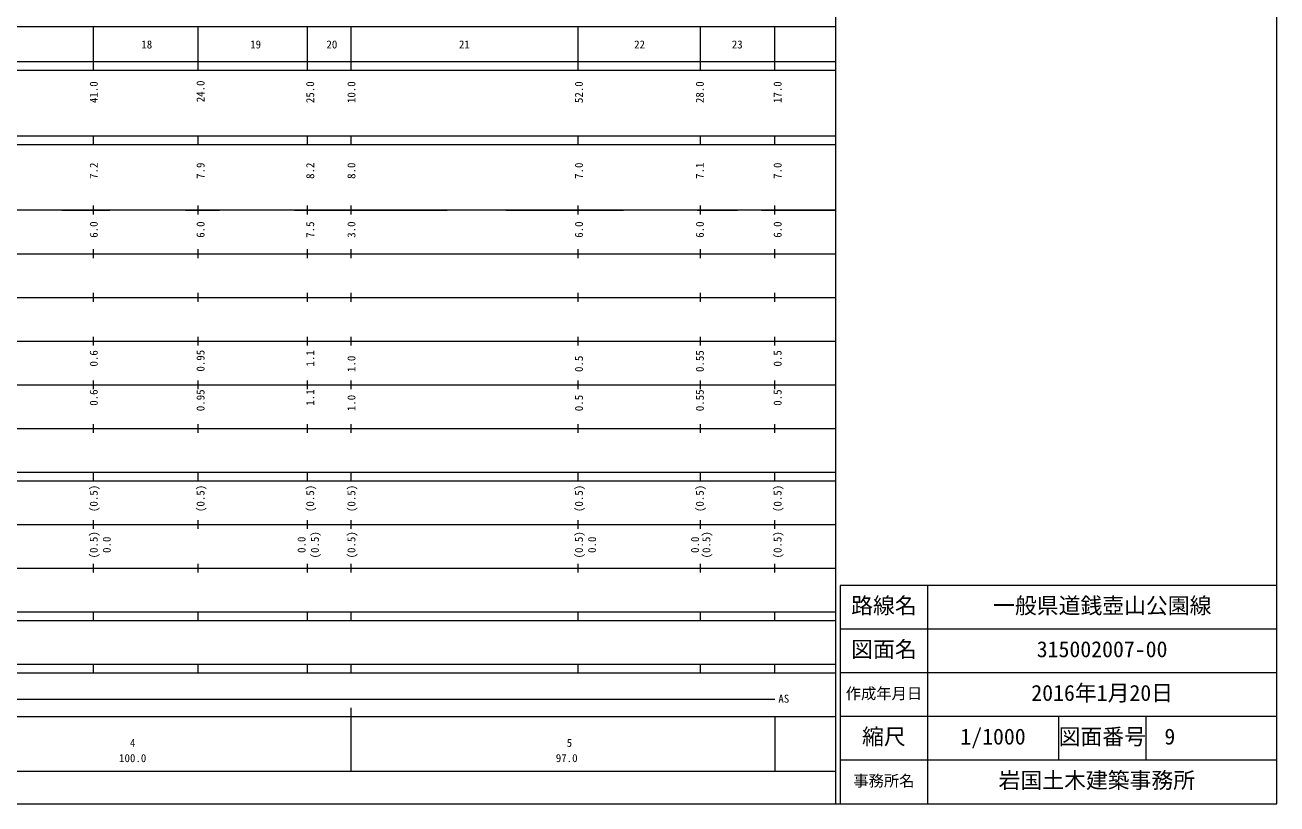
# Model space of a CAD drawing. Units: millimetres on the paper, enlarged 1000 times. Extents: x 30705 to 670705, y 16818 to 376818.
# Drawn here: x 384052 to 670705, y 16818 to 195175 of the extents above; entities that cross this region are included whole.
import ezdxf
from ezdxf.enums import TextEntityAlignment as Align

# ---------------------------------------------------------------- set-up
doc = ezdxf.new("R2010")
doc.units = ezdxf.units.MM
doc.header["$LTSCALE"] = 1000
doc.layers.add('S-SUV', color=7, linetype='Continuous', lineweight=13)
doc.styles.add('ＭＳ ゴシック', font='')
doc.styles.get('ＭＳ ゴシック').set_extended_font_data('MS Gothic')

msp = doc.modelspace()

# ---------------------------------------------------------------- linework, layer by layer
at = {"layer": 'S-SUV'}
for p, q in [((670705, 16818), (670705, 376818)), ((569705, 16818), (569705, 366818)), ((58705, 194817), (559435, 194817)), ((392476, 194817), (402573, 194817)), ((396784, 194817), (403435, 194817)), ((399705, 184818), (399705, 194818)), ((402213, 194817), (402573, 194817)), ((402213, 194817), (402573, 194817)), ((420784, 194817), (427435, 194817)), ((422317, 194817), (428612, 194817)), ((422317, 194817), (424464, 194817)), ((423705, 184818), (423705, 194818)), ((445784, 194817), (452435, 194817)), ((446066, 194817), (480689, 194817)), ((448705, 184818), (448705, 194818)), ((458705, 184818), (458705, 194818)), ((494138, 194817), (521077, 194817)), ((508069, 194817), (513464, 194817)), ((510705, 184818), (510705, 194818)), ((537953, 194817), (542435, 194817)), ((537953, 194817), (547159, 194817)), ((537953, 194817), (540464, 194817)), ((538705, 184818), (538705, 194818)), ((552682, 194817), (569705, 194817)), ((552682, 194817), (554464, 194817)), ((555705, 184818), (555705, 194818)), ((58705, 186817), (569705, 186817)), ((392476, 186817), (402573, 186817)), ((396784, 186817), (403435, 186817)), ((402213, 186817), (402573, 186817)), ((402213, 186817), (402573, 186817)), ((420784, 186817), (427435, 186817)), ((422317, 186817), (428612, 186817)), ((422317, 186817), (424464, 186817)), ((445784, 186817), (452435, 186817)), ((446066, 186817), (480689, 186817)), ((494138, 186817), (521077, 186817)), ((508069, 186817), (513464, 186817)), ((537953, 186817), (542435, 186817)), ((537953, 186817), (547159, 186817)), ((537953, 186817), (540464, 186817)), ((552682, 186817), (554464, 186817)), ((552784, 186817), (559435, 186817)), ((58705, 184817), (569705, 184817)), ((392476, 184817), (402573, 184817)), ((396784, 184817), (403435, 184817)), ((402213, 184817), (402573, 184817)), ((402213, 184817), (402573, 184817)), ((420784, 184817), (427435, 184817)), ((422317, 184817), (428612, 184817)), ((422317, 184817), (424464, 184817)), ((445784, 184817), (452435, 184817)), ((446066, 184817), (480689, 184817)), ((494138, 184817), (521077, 184817)), ((508069, 184817), (513464, 184817)), ((537953, 184817), (542435, 184817)), ((537953, 184817), (547159, 184817)), ((537953, 184817), (540464, 184817)), ((552682, 184817), (554464, 184817)), ((552784, 184817), (559435, 184817)), ((62705, 169817), (569705, 169817)), ((392476, 169817), (402573, 169817)), ((396784, 169817), (403435, 169817)), ((399705, 167818), (399705, 169818)), ((402213, 169817), (402573, 169817)), ((402213, 169817), (402573, 169817)), ((420784, 169817), (427435, 169817)), ((422317, 169817), (428612, 169817)), ((422317, 169817), (424464, 169817)), ((423705, 167818), (423705, 169818)), ((445784, 169817), (452435, 169817)), ((446066, 169817), (480689, 169817)), ((448705, 167818), (448705, 169818)), ((458705, 167818), (458705, 169818)), ((494138, 169817), (521077, 169817)), ((508069, 169817), (513464, 169817)), ((510705, 167818), (510705, 169818)), ((537953, 169817), (542435, 169817)), ((537953, 169817), (547159, 169817)), ((537953, 169817), (540464, 169817)), ((538705, 167818), (538705, 169818)), ((552682, 169817), (554464, 169817)), ((552784, 169817), (559435, 169817)), ((555705, 167818), (555705, 169818)), ((58705, 167817), (559435, 167817)), ((392476, 167817), (402573, 167817)), ((396784, 167817), (403435, 167817)), ((402213, 167817), (402573, 167817)), ((402213, 167817), (402573, 167817)), ((420784, 167817), (427435, 167817)), ((422317, 167817), (428612, 167817)), ((422317, 167817), (424464, 167817)), ((445784, 167817), (452435, 167817)), ((446066, 167817), (480689, 167817)), ((494138, 167817), (521077, 167817)), ((508069, 167817), (513464, 167817)), ((537953, 167817), (542435, 167817)), ((537953, 167817), (547159, 167817)), ((537953, 167817), (540464, 167817)), ((552682, 167817), (569705, 167817)), ((552682, 167817), (554464, 167817)), ((569705, 152817), (62705, 152817)), ((392476, 152817), (402573, 152817)), ((396784, 152817), (403435, 152817)), ((399705, 151818), (399705, 153818)), ((402213, 152817), (402573, 152817)), ((402213, 152817), (402573, 152817)), ((420784, 152817), (427435, 152817)), ((422317, 152817), (428612, 152817)), ((422317, 152817), (424464, 152817)), ((423705, 151818), (423705, 153818)), ((445784, 152817), (452435, 152817)), ((446066, 152817), (480689, 152817)), ((448705, 151818), (448705, 153818)), ((458705, 151818), (458705, 153818)), ((494138, 152817), (521077, 152817)), ((508069, 152817), (513464, 152817)), ((510705, 151818), (510705, 153818)), ((537953, 152817), (542435, 152817)), ((537953, 152817), (547159, 152817)), ((537953, 152817), (540464, 152817)), ((538705, 151818), (538705, 153818)), ((552682, 152817), (569705, 152817)), ((552682, 152817), (554464, 152817)), ((555705, 151818), (555705, 153818)), ((399705, 141818), (399705, 143818)), ((423705, 141818), (423705, 143818)), ((448705, 141818), (448705, 143818)), ((458705, 141818), (458705, 143818)), ((510705, 141818), (510705, 143818)), ((538705, 141818), (538705, 143818)), ((555705, 141818), (555705, 143818)), ((62705, 142817), (559435, 142817)), ((392476, 142817), (402573, 142817)), ((396784, 142817), (403435, 142817)), ((402213, 142817), (402573, 142817)), ((402213, 142817), (402573, 142817)), ((420784, 142817), (427435, 142817)), ((422317, 142817), (428612, 142817)), ((422317, 142817), (424464, 142817)), ((445784, 142817), (452435, 142817)), ((446066, 142817), (480689, 142817)), ((494138, 142817), (521077, 142817)), ((508069, 142817), (513464, 142817)), ((537953, 142817), (542435, 142817)), ((537953, 142817), (547159, 142817)), ((537953, 142817), (540464, 142817)), ((552682, 142817), (569705, 142817)), ((552682, 142817), (554464, 142817)), ((103205, 132817), (559435, 132817)), ((392476, 132817), (402573, 132817)), ((396784, 132817), (403435, 132817)), ((399705, 131818), (399705, 133818)), ((402213, 132817), (402573, 132817)), ((402213, 132817), (402573, 132817)), ((420784, 132817), (427435, 132817)), ((422317, 132817), (428612, 132817)), ((422317, 132817), (424464, 132817)), ((423705, 131818), (423705, 133818)), ((445784, 132817), (452435, 132817)), ((446066, 132817), (480689, 132817)), ((448705, 131818), (448705, 133818)), ((458705, 131818), (458705, 133818)), ((494138, 132817), (521077, 132817)), ((508069, 132817), (513464, 132817)), ((510705, 131818), (510705, 133818)), ((537953, 132817), (542435, 132817)), ((537953, 132817), (547159, 132817)), ((537953, 132817), (540464, 132817)), ((538705, 131818), (538705, 133818)), ((552682, 132817), (569705, 132817)), ((552682, 132817), (554464, 132817)), ((555705, 131818), (555705, 133818)), ((399705, 121818), (399705, 123818)), ((423705, 121818), (423705, 123818)), ((448705, 121818), (448705, 123818)), ((458705, 121818), (458705, 123818)), ((510705, 121818), (510705, 123818)), ((538705, 121818), (538705, 123818)), ((555705, 121818), (555705, 123818)), ((77705, 122817), (569705, 122817)), ((392476, 122817), (402573, 122817)), ((396784, 122817), (403435, 122817)), ((402213, 122817), (402573, 122817)), ((402213, 122817), (402573, 122817)), ((420784, 122817), (427435, 122817)), ((422317, 122817), (428612, 122817)), ((422317, 122817), (424464, 122817)), ((445784, 122817), (452435, 122817)), ((446066, 122817), (480689, 122817)), ((494138, 122817), (521077, 122817)), ((508069, 122817), (513464, 122817)), ((537953, 122817), (542435, 122817)), ((537953, 122817), (547159, 122817)), ((537953, 122817), (540464, 122817)), ((552682, 122817), (554464, 122817)), ((552784, 122817), (559435, 122817)), ((62705, 112817), (559435, 112817)), ((392476, 112817), (402573, 112817)), ((396784, 112817), (403435, 112817)), ((399705, 111818), (399705, 113818)), ((402213, 112817), (402573, 112817)), ((402213, 112817), (402573, 112817)), ((420784, 112817), (427435, 112817)), ((422317, 112817), (428612, 112817)), ((422317, 112817), (424464, 112817)), ((423705, 111818), (423705, 113818)), ((445784, 112817), (452435, 112817)), ((446066, 112817), (480689, 112817)), ((448705, 111818), (448705, 113818)), ((458705, 111818), (458705, 113818)), ((494138, 112817), (521077, 112817)), ((508069, 112817), (513464, 112817)), ((510705, 111818), (510705, 113818)), ((537953, 112817), (542435, 112817)), ((537953, 112817), (547159, 112817)), ((537953, 112817), (540464, 112817)), ((538705, 111818), (538705, 113818)), ((552682, 112817), (569705, 112817)), ((552682, 112817), (554464, 112817)), ((555705, 111818), (555705, 113818)), ((399705, 101818), (399705, 103818)), ((423705, 101818), (423705, 103818)), ((448705, 101818), (448705, 103818)), ((458705, 101818), (458705, 103818)), ((510705, 101818), (510705, 103818)), ((538705, 101818), (538705, 103818)), ((555705, 101818), (555705, 103818)), ((77705, 102817), (554464, 102817)), ((392476, 102817), (402573, 102817)), ((396784, 102817), (403435, 102817)), ((402213, 102817), (402573, 102817)), ((402213, 102817), (402573, 102817)), ((420784, 102817), (427435, 102817)), ((422317, 102817), (428612, 102817)), ((422317, 102817), (424464, 102817)), ((445784, 102817), (452435, 102817)), ((446066, 102817), (480689, 102817)), ((494138, 102817), (521077, 102817)), ((508069, 102817), (513464, 102817)), ((537953, 102817), (542435, 102817)), ((537953, 102817), (547159, 102817)), ((537953, 102817), (540464, 102817)), ((552682, 102817), (569705, 102817)), ((552784, 102817), (559435, 102817)), ((58705, 92817), (569705, 92817)), ((392476, 92817), (402573, 92817)), ((396784, 92817), (403435, 92817)), ((399705, 90818), (399705, 92818)), ((402213, 92817), (402573, 92817)), ((402213, 92817), (402573, 92817)), ((420784, 92817), (427435, 92817)), ((422317, 92817), (428612, 92817)), ((422317, 92817), (424464, 92817)), ((423705, 90818), (423705, 92818)), ((445784, 92817), (452435, 92817)), ((446066, 92817), (480689, 92817)), ((448705, 90818), (448705, 92818)), ((458705, 90818), (458705, 92818)), ((494138, 92817), (521077, 92817)), ((508069, 92817), (513464, 92817)), ((510705, 90818), (510705, 92818)), ((537953, 92817), (542435, 92817)), ((537953, 92817), (547159, 92817)), ((537953, 92817), (540464, 92817)), ((538705, 90818), (538705, 92818)), ((552682, 92817), (554464, 92817)), ((552784, 92817), (559435, 92817)), ((555705, 90818), (555705, 92818)), ((58705, 90817), (569705, 90817)), ((392476, 90817), (402573, 90817)), ((396784, 90817), (403435, 90817)), ((402213, 90817), (402573, 90817)), ((402213, 90817), (402573, 90817)), ((420784, 90817), (427435, 90817)), ((422317, 90817), (428612, 90817)), ((422317, 90817), (424464, 90817)), ((445784, 90817), (452435, 90817)), ((446066, 90817), (480689, 90817)), ((494138, 90817), (521077, 90817)), ((508069, 90817), (513464, 90817)), ((537953, 90817), (542435, 90817)), ((537953, 90817), (547159, 90817)), ((537953, 90817), (540464, 90817)), ((552682, 90817), (554464, 90817)), ((552784, 90817), (559435, 90817)), ((80464, 80817), (559435, 80817)), ((392476, 80817), (402573, 80817)), ((396784, 80817), (403435, 80817)), ((399705, 79818), (399705, 81818)), ((402213, 80817), (402573, 80817)), ((402213, 80817), (402573, 80817)), ((420784, 80817), (427435, 80817)), ((422317, 80817), (428612, 80817)), ((422317, 80817), (424464, 80817)), ((423705, 79818), (423705, 81818)), ((445784, 80817), (452435, 80817)), ((446066, 80817), (480689, 80817)), ((448705, 79818), (448705, 81818)), ((458705, 79818), (458705, 81818)), ((494138, 80817), (521077, 80817)), ((508069, 80817), (513464, 80817)), ((510705, 79818), (510705, 81818)), ((537953, 80817), (542435, 80817)), ((537953, 80817), (547159, 80817)), ((537953, 80817), (540464, 80817)), ((538705, 79818), (538705, 81818)), ((552682, 80817), (569705, 80817)), ((552682, 80817), (554464, 80817)), ((555705, 79818), (555705, 81818)), ((399705, 69818), (399705, 71818)), ((423705, 69818), (423705, 71818)), ((448705, 69818), (448705, 71818)), ((458705, 69818), (458705, 71818)), ((510705, 69818), (510705, 71818)), ((538705, 69818), (538705, 71818)), ((555705, 69818), (555705, 71818)), ((75069, 70817), (559435, 70817)), ((392476, 70817), (402573, 70817)), ((396784, 70817), (403435, 70817)), ((402213, 70817), (402573, 70817)), ((402213, 70817), (402573, 70817)), ((420784, 70817), (427435, 70817)), ((422317, 70817), (428612, 70817)), ((422317, 70817), (424464, 70817)), ((445784, 70817), (452435, 70817)), ((446066, 70817), (480689, 70817)), ((494138, 70817), (521077, 70817)), ((508069, 70817), (513464, 70817)), ((537953, 70817), (542435, 70817)), ((537953, 70817), (547159, 70817)), ((537953, 70817), (540464, 70817)), ((552682, 70817), (569705, 70817)), ((552682, 70817), (554464, 70817)), ((670705, 66818), (570705, 66818)), ((570705, 66818), (570705, 16818)), ((590705, 66818), (590705, 16818)), ((80464, 60817), (569705, 60817)), ((392476, 60817), (402573, 60817)), ((396784, 60817), (403435, 60817)), ((399705, 58818), (399705, 60818)), ((402213, 60817), (402573, 60817)), ((402213, 60817), (402573, 60817)), ((420784, 60817), (427435, 60817)), ((422317, 60817), (428612, 60817)), ((422317, 60817), (424464, 60817)), ((423705, 58818), (423705, 60818)), ((445784, 60817), (452435, 60817)), ((446066, 60817), (480689, 60817)), ((448705, 58818), (448705, 60818)), ((458705, 58818), (458705, 60818)), ((494138, 60817), (521077, 60817)), ((508069, 60817), (513464, 60817)), ((510705, 58818), (510705, 60818)), ((537953, 60817), (542435, 60817)), ((537953, 60817), (547159, 60817)), ((537953, 60817), (540464, 60817)), ((538705, 58818), (538705, 60818)), ((552682, 60817), (554464, 60817)), ((552784, 60817), (559435, 60817)), ((555705, 58818), (555705, 60818)), ((75069, 58817), (569705, 58817)), ((392476, 58817), (402573, 58817)), ((396784, 58817), (403435, 58817)), ((402213, 58817), (402573, 58817)), ((402213, 58817), (402573, 58817)), ((420784, 58817), (427435, 58817)), ((422317, 58817), (428612, 58817)), ((422317, 58817), (424464, 58817)), ((445784, 58817), (452435, 58817)), ((446066, 58817), (480689, 58817)), ((494138, 58817), (521077, 58817)), ((508069, 58817), (513464, 58817)), ((537953, 58817), (542435, 58817)), ((537953, 58817), (547159, 58817)), ((537953, 58817), (540464, 58817)), ((552682, 58817), (554464, 58817)), ((552784, 58817), (559435, 58817)), ((670705, 56818), (570705, 56818)), ((80464, 48817), (559435, 48817)), ((392476, 48817), (402573, 48817)), ((396784, 48817), (403435, 48817)), ((399705, 46818), (399705, 48818)), ((402213, 48817), (402573, 48817)), ((402213, 48817), (402573, 48817)), ((420784, 48817), (427435, 48817)), ((422317, 48817), (428612, 48817)), ((422317, 48817), (424464, 48817)), ((423705, 46818), (423705, 48818)), ((445784, 48817), (452435, 48817)), ((446066, 48817), (480689, 48817)), ((448705, 46818), (448705, 48818)), ((458705, 46818), (458705, 48818)), ((494138, 48817), (521077, 48817)), ((508069, 48817), (513464, 48817)), ((510705, 46818), (510705, 48818)), ((537953, 48817), (542435, 48817)), ((537953, 48817), (547159, 48817)), ((537953, 48817), (540464, 48817)), ((538705, 46818), (538705, 48818)), ((552682, 48817), (569705, 48817)), ((552682, 48817), (554464, 48817)), ((555705, 46818), (555705, 48818)), ((76263, 46817), (559435, 46817)), ((392476, 46817), (402573, 46817)), ((396784, 46817), (403435, 46817)), ((402213, 46817), (402573, 46817)), ((402213, 46817), (402573, 46817)), ((420784, 46817), (427435, 46817)), ((422317, 46817), (428612, 46817)), ((422317, 46817), (424464, 46817)), ((445784, 46817), (452435, 46817)), ((446066, 46817), (480689, 46817)), ((494138, 46817), (521077, 46817)), ((508069, 46817), (513464, 46817)), ((537953, 46817), (542435, 46817)), ((537953, 46817), (547159, 46817)), ((537953, 46817), (540464, 46817)), ((552682, 46817), (569705, 46817)), ((552682, 46817), (554464, 46817)), ((670705, 46818), (570705, 46818)), ((163205, 40818), (555705, 40818)), ((402213, 40818), (406811, 40818)), ((458705, 24318), (458705, 38818)), ((30705, 36817), (569705, 36817)), ((385069, 36817), (390464, 36817)), ((402213, 36817), (406811, 36817)), ((402213, 36817), (406811, 36817)), ((413069, 36817), (418464, 36817)), ((419069, 36817), (424464, 36817)), ((486069, 36817), (491464, 36817)), ((508069, 36817), (513464, 36817)), ((524069, 36817), (529464, 36817)), ((535069, 36817), (540464, 36817)), ((549069, 36817), (554464, 36817)), ((555705, 36817), (555705, 24318)), ((670705, 36818), (570705, 36818)), ((620705, 36818), (620705, 26818)), ((640705, 36818), (640705, 26818)), ((670705, 26818), (570705, 26818)), ((58705, 24318), (569705, 24318)), ((30705, 16818), (670705, 16818))]:
    msp.add_line(p, q, dxfattribs=at)

# ---------------------------------------------------------------- texts
at = {"layer": 'S-SUV', "style": 'ＭＳ ゴシック'}
for s, height, p in [('18', 1833, (410674, 189263)), ('19', 1833, (435598, 189263)), ('20', 1833, (453063, 189263)), ('21', 1833, (483408, 189263)), ('22', 1833, (523516, 189263)), ('23', 1833, (545872, 189263)), ('路線名', 3666, (573205, 59317)), ('路線名', 3666, (573205, 59317)), ('一般県道銭壺山公園線', 3666, (605705, 59317)), ('図面名', 3666, (573205, 49317)), ('図面名', 3666, (573205, 49317)), ('315002007-00', 3666, (615705, 49317)), ('作成年月日', 2566, (571955, 40068)), ('作成年月日', 2566, (571955, 40068)), ('2016年1月20日', 3666, (614455, 39317)), ('AS', 1833, (556536, 39455)), ('縮尺', 3666, (575705, 29317)), ('縮尺', 3666, (575705, 29317)), ('図面番号', 3666, (620705, 29317)), ('図面番号', 3666, (620705, 29317)), ('4', 1833, (408080, 29340)), ('5', 1833, (508080, 29340)), ('1/1000', 3666, (598205, 29317)), ('9', 3666, (644939, 29319)), ('100.0', 1833, (405580, 25850)), ('97.0', 1833, (505580, 25850)), ('事務所名', 2566, (573705, 20067)), ('事務所名', 2566, (573705, 20067)), ('岩国土木建築事務所 ', 3666, (606955, 19317))]:
    msp.add_text(s, height=height, dxfattribs=at).set_placement(p, align=Align.BOTTOM_LEFT)
for s, p in [('41.0', (401239, 177304)), ('24.0', (425700, 177486)), ('25.0', (450804, 177304)), ('10.0', (460245, 177304)), ('52.0', (512340, 177304)), ('28.0', (540018, 177304)), ('17.0', (557827, 177304)), ('7.2', (401239, 159942)), ('7.9', (425700, 159942)), ('8.2', (450804, 159942)), ('8.0', (460245, 159942)), ('7.0', (512340, 159942)), ('7.1', (540018, 159942)), ('7.0', (557827, 159942)), ('6.0', (401239, 146463)), ('6.0', (425700, 146463)), ('7.5', (450804, 146463)), ('3.0', (460245, 146463)), ('6.0', (512340, 146463)), ('6.0', (540018, 146463)), ('6.0', (557827, 146463)), (' 0.6', (401239, 115728)), ('0.95', (425700, 115818)), (' 1.1', (450804, 115728)), ('0.55', (540018, 115728)), (' 0.5', (557827, 115728)), ('1.0', (460245, 115728)), ('0.5', (512340, 115728)), (' 0.6', (401239, 106752)), ('0.95', (425700, 106752)), (' 1.1', (450804, 106752)), ('1.0', (460245, 106752)), ('0.5', (512340, 106752)), ('0.55', (540018, 106752)), (' 0.5', (557827, 106752)), ('(0.5)', (401239, 83656)), ('(0.5)', (425700, 83656)), ('(0.5)', (450804, 83656)), ('(0.5)', (460245, 83656)), ('(0.5)', (512340, 83656)), ('(0.5)', (540018, 83656)), ('(0.5)', (557827, 83656)), ('(0.5)', (401239, 73037)), ('0.0', (404220, 74296)), ('0.0', (448828, 74296)), ('(0.5)', (451877, 73037)), ('(0.5)', (460245, 73037)), ('(0.5)', (512340, 73037)), ('0.0', (515343, 74296)), ('0.0', (538910, 74296)), ('(0.5)', (541520, 73037)), ('(0.5)', (557827, 73037))]:
    msp.add_text(s, height=1833, rotation=90, dxfattribs=at).set_placement(p, align=Align.BOTTOM_LEFT)

doc.saveas('drawing.dxf')
